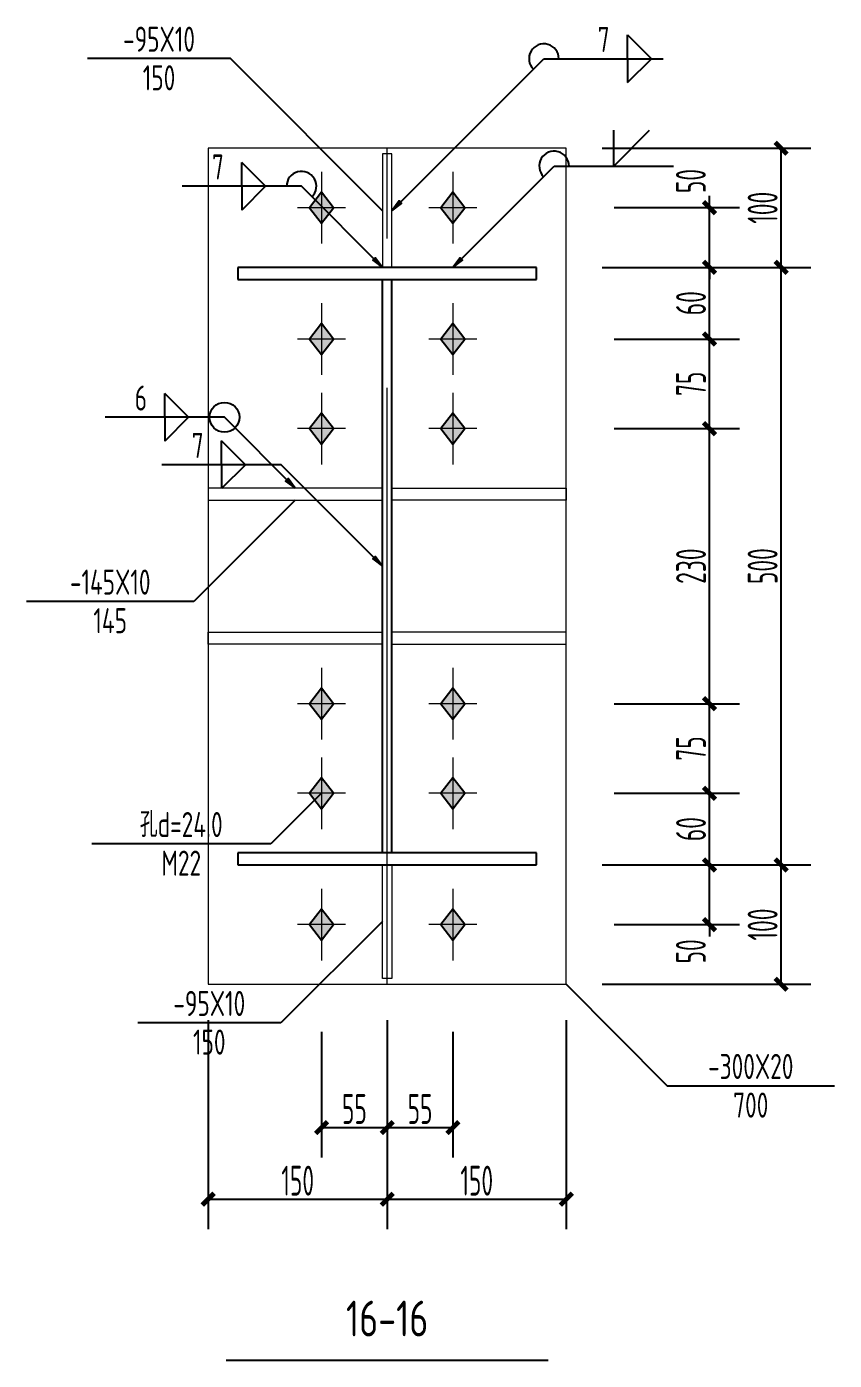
# Model space of a CAD drawing. Extents: x 447413 to 2975780, y -1432727 to 1301644.
# Drawn here: x 2328906 to 2335673, y -1263406 to -1252237 of the extents above; entities that cross this region are included whole.
import ezdxf
from ezdxf.enums import TextEntityAlignment as Align

# ---------------------------------------------------------------- set-up
doc = ezdxf.new("R2010")
doc.units = 0
doc.header["$LTSCALE"] = 1000
doc.header["$MEASUREMENT"] = 0
doc.linetypes.add('线型6', pattern=[8.75, 5, -1.25, 1.25, -1.25])
for name, color, linetype in [('10', 7, 'Continuous'), ('尺寸标注', 253, 'Continuous'), ('焊缝标注', 253, 'Continuous'), ('螺栓孔标注', 253, 'Continuous'), ('钢板标注', 253, 'Continuous')]:
    doc.layers.add(name, color=color, linetype=linetype)
doc.layers.add('20', color=2, linetype='Continuous', lineweight=18)
doc.styles.add('PkpmHz', font='Pkpmeng', dxfattribs={"width": 0.6, "bigfont": 'hztxt'})
doc.dimstyles.new('Pkpm_1.00', dxfattribs={"dimtxt": 250, "dimasz": 100, "dimexe": 250, "dimexo": 0.0625, "dimgap": 30, "dimtad": 1, "dimdec": 0, "dimrnd": 5, "dimzin": 0, "dimdsep": 46, "dimtxsty": 'PkpmHz', "dimblk1": 'ARCHTICK', "dimblk2": 'ARCHTICK', "dimsah": 1, "dimcen": 0.09, "dimadec": 0, "dimazin": 0, "dimtfac": 1, "dimtdec": 0, "dimtmove": 2, "dimatfit": 1, "dimfxl": 0, "dimtolj": 1, "dimtzin": 0, "dimarcsym": 0})

# ---------------------------------------------------------------- blocks, each defined once
blk = doc.blocks.new('_ArchTick')
at = {"color": 0, "linetype": 'ByBlock', "const_width": 0.4}
blk.add_lwpolyline([(-0.5, -0.5), (0.5, 0.5)], dxfattribs=at)
blk = doc.blocks.new('*D785')
at = {"layer": 'Defpoints', "color": 0, "linetype": 'Continuous', "transparency": 16777216}
for p in [(2333427, -1253753), (2334627, -1253753), (2333427, -1254253)]:
    blk.add_point(p, dxfattribs=at)
at = {"layer": '尺寸标注', "color": 0, "linetype": 'Continuous', "lineweight": -2, "transparency": 16777216}
for p, q in [((2334627, -1253753), (2334627, -1253653)), ((2333827, -1253753), (2334877, -1253753)), ((2334627, -1254253), (2334627, -1253753)), ((2333827, -1254253), (2334877, -1254253)), ((2334627, -1254253), (2334627, -1254353))]:
    blk.add_line(p, q, dxfattribs=at)
at = {"layer": '尺寸标注', "color": 0, "linetype": 'Continuous', "lineweight": -2, "transparency": 16777216, "xscale": 100, "yscale": 100, "zscale": 100}
for p, rotation in [((2334627, -1253753), 270), ((2334627, -1254253), 90)]:
    blk.add_blockref('_ArchTick', p, dxfattribs=dict(at, rotation=rotation))
at = {"layer": '尺寸标注', "color": 0, "linetype": 'Continuous', "transparency": 16777216, "insert": (2334471, -1253530), "char_height": 250, "attachment_point": 5, "rotation": 90, "style": 'PkpmHz'}
blk.add_mtext('\\A1;50', dxfattribs=at)
blk = doc.blocks.new('*D786')
at = {"layer": 'Defpoints', "color": 0, "linetype": 'Continuous', "transparency": 16777216}
for p in [(2333427, -1254253), (2334627, -1254253), (2333427, -1254853)]:
    blk.add_point(p, dxfattribs=at)
at = {"layer": '尺寸标注', "color": 0, "linetype": 'Continuous', "lineweight": -2, "transparency": 16777216}
for p, q in [((2333827, -1254253), (2334877, -1254253)), ((2334627, -1254853), (2334627, -1254253)), ((2333827, -1254853), (2334877, -1254853))]:
    blk.add_line(p, q, dxfattribs=at)
at = {"layer": '尺寸标注', "color": 0, "linetype": 'Continuous', "lineweight": -2, "transparency": 16777216, "xscale": 100, "yscale": 100, "zscale": 100}
for p, rotation in [((2334627, -1254253), 90), ((2334627, -1254853), 270)]:
    blk.add_blockref('_ArchTick', p, dxfattribs=dict(at, rotation=rotation))
at = {"layer": '尺寸标注', "color": 0, "linetype": 'Continuous', "transparency": 16777216, "insert": (2334472, -1254553), "char_height": 250, "attachment_point": 5, "rotation": 90, "style": 'PkpmHz'}
blk.add_mtext('\\A1;60', dxfattribs=at)
blk = doc.blocks.new('*D787')
at = {"layer": 'Defpoints', "color": 0, "linetype": 'Continuous', "transparency": 16777216}
for p in [(2333427, -1254853), (2334627, -1254853), (2333427, -1255603)]:
    blk.add_point(p, dxfattribs=at)
at = {"layer": '尺寸标注', "color": 0, "linetype": 'Continuous', "lineweight": -2, "transparency": 16777216}
for p, q in [((2333827, -1254853), (2334877, -1254853)), ((2334627, -1255603), (2334627, -1254853)), ((2333827, -1255603), (2334877, -1255603))]:
    blk.add_line(p, q, dxfattribs=at)
at = {"layer": '尺寸标注', "color": 0, "linetype": 'Continuous', "lineweight": -2, "transparency": 16777216, "xscale": 100, "yscale": 100, "zscale": 100}
for p, rotation in [((2334627, -1254853), 90), ((2334627, -1255603), 270)]:
    blk.add_blockref('_ArchTick', p, dxfattribs=dict(at, rotation=rotation))
at = {"layer": '尺寸标注', "color": 0, "linetype": 'Continuous', "transparency": 16777216, "insert": (2334472, -1255228), "char_height": 250, "attachment_point": 5, "rotation": 90, "style": 'PkpmHz'}
blk.add_mtext('\\A1;75', dxfattribs=at)
blk = doc.blocks.new('*D788')
at = {"layer": 'Defpoints', "color": 0, "linetype": 'Continuous', "transparency": 16777216}
for p in [(2333427, -1259257), (2334627, -1259257), (2333427, -1259757)]:
    blk.add_point(p, dxfattribs=at)
at = {"layer": '尺寸标注', "color": 0, "linetype": 'Continuous', "lineweight": -2, "transparency": 16777216}
for p, q in [((2334627, -1259257), (2334627, -1259157)), ((2333827, -1259257), (2334877, -1259257)), ((2334627, -1259757), (2334627, -1259257)), ((2333827, -1259757), (2334877, -1259757)), ((2334627, -1259757), (2334627, -1259857))]:
    blk.add_line(p, q, dxfattribs=at)
at = {"layer": '尺寸标注', "color": 0, "linetype": 'Continuous', "lineweight": -2, "transparency": 16777216, "xscale": 100, "yscale": 100, "zscale": 100}
for p, rotation in [((2334627, -1259257), 270), ((2334627, -1259757), 90)]:
    blk.add_blockref('_ArchTick', p, dxfattribs=dict(at, rotation=rotation))
at = {"layer": '尺寸标注', "color": 0, "linetype": 'Continuous', "transparency": 16777216, "insert": (2334471, -1259981), "char_height": 250, "attachment_point": 5, "rotation": 90, "style": 'PkpmHz'}
blk.add_mtext('\\A1;50', dxfattribs=at)
blk = doc.blocks.new('*D789')
at = {"layer": 'Defpoints', "color": 0, "linetype": 'Continuous', "transparency": 16777216}
for p in [(2333427, -1258657), (2334627, -1258657), (2333427, -1259257)]:
    blk.add_point(p, dxfattribs=at)
at = {"layer": '尺寸标注', "color": 0, "linetype": 'Continuous', "lineweight": -2, "transparency": 16777216}
for p, q in [((2333827, -1258657), (2334877, -1258657)), ((2334627, -1259257), (2334627, -1258657)), ((2333827, -1259257), (2334877, -1259257))]:
    blk.add_line(p, q, dxfattribs=at)
at = {"layer": '尺寸标注', "color": 0, "linetype": 'Continuous', "lineweight": -2, "transparency": 16777216, "xscale": 100, "yscale": 100, "zscale": 100}
for p, rotation in [((2334627, -1258657), 90), ((2334627, -1259257), 270)]:
    blk.add_blockref('_ArchTick', p, dxfattribs=dict(at, rotation=rotation))
at = {"layer": '尺寸标注', "color": 0, "linetype": 'Continuous', "transparency": 16777216, "insert": (2334472, -1258957), "char_height": 250, "attachment_point": 5, "rotation": 90, "style": 'PkpmHz'}
blk.add_mtext('\\A1;60', dxfattribs=at)
blk = doc.blocks.new('*D790')
at = {"layer": 'Defpoints', "color": 0, "linetype": 'Continuous', "transparency": 16777216}
for p in [(2333427, -1257907), (2334627, -1257907), (2333427, -1258657)]:
    blk.add_point(p, dxfattribs=at)
at = {"layer": '尺寸标注', "color": 0, "linetype": 'Continuous', "lineweight": -2, "transparency": 16777216}
for p, q in [((2333827, -1257907), (2334877, -1257907)), ((2334627, -1258657), (2334627, -1257907)), ((2333827, -1258657), (2334877, -1258657))]:
    blk.add_line(p, q, dxfattribs=at)
at = {"layer": '尺寸标注', "color": 0, "linetype": 'Continuous', "lineweight": -2, "transparency": 16777216, "xscale": 100, "yscale": 100, "zscale": 100}
for p, rotation in [((2334627, -1257907), 90), ((2334627, -1258657), 270)]:
    blk.add_blockref('_ArchTick', p, dxfattribs=dict(at, rotation=rotation))
at = {"layer": '尺寸标注', "color": 0, "linetype": 'Continuous', "transparency": 16777216, "insert": (2334472, -1258282), "char_height": 250, "attachment_point": 5, "rotation": 90, "style": 'PkpmHz'}
blk.add_mtext('\\A1;75', dxfattribs=at)
blk = doc.blocks.new('*D791')
at = {"layer": 'Defpoints', "color": 0, "linetype": 'Continuous', "transparency": 16777216}
for p in [(2333427, -1255603), (2334627, -1255603), (2333427, -1257907)]:
    blk.add_point(p, dxfattribs=at)
at = {"layer": '尺寸标注', "color": 0, "linetype": 'Continuous', "lineweight": -2, "transparency": 16777216}
for p, q in [((2333827, -1255603), (2334877, -1255603)), ((2334627, -1257907), (2334627, -1255603)), ((2333827, -1257907), (2334877, -1257907))]:
    blk.add_line(p, q, dxfattribs=at)
at = {"layer": '尺寸标注', "color": 0, "linetype": 'Continuous', "lineweight": -2, "transparency": 16777216, "xscale": 100, "yscale": 100, "zscale": 100}
for p, rotation in [((2334627, -1255603), 90), ((2334627, -1257907), 270)]:
    blk.add_blockref('_ArchTick', p, dxfattribs=dict(at, rotation=rotation))
at = {"layer": '尺寸标注', "color": 0, "linetype": 'Continuous', "transparency": 16777216, "insert": (2334472, -1256755), "char_height": 250, "attachment_point": 5, "rotation": 90, "style": 'PkpmHz'}
blk.add_mtext('\\A1;230', dxfattribs=at)
blk = doc.blocks.new('*D792')
at = {"layer": 'Defpoints', "color": 0, "linetype": 'Continuous', "transparency": 16777216}
for p in [(2331377, -1260256), (2331927, -1260256), (2331927, -1261456)]:
    blk.add_point(p, dxfattribs=at)
at = {"layer": '尺寸标注', "color": 0, "linetype": 'Continuous', "lineweight": -2, "transparency": 16777216}
for p, q in [((2331377, -1260656), (2331377, -1261706)), ((2331927, -1260656), (2331927, -1261706)), ((2331377, -1261456), (2331927, -1261456))]:
    blk.add_line(p, q, dxfattribs=at)
at = {"layer": '尺寸标注', "color": 0, "linetype": 'Continuous', "lineweight": -2, "transparency": 16777216, "xscale": 100, "yscale": 100, "zscale": 100, "rotation": 180}
blk.add_blockref('_ArchTick', (2331377, -1261456), dxfattribs=at)
at = {"layer": '尺寸标注', "color": 0, "linetype": 'Continuous', "lineweight": -2, "transparency": 16777216, "xscale": 100, "yscale": 100, "zscale": 100}
blk.add_blockref('_ArchTick', (2331927, -1261456), dxfattribs=at)
at = {"layer": '尺寸标注', "color": 0, "linetype": 'Continuous', "transparency": 16777216, "insert": (2331652, -1261301), "char_height": 250, "attachment_point": 5, "style": 'PkpmHz'}
blk.add_mtext('\\A1;55', dxfattribs=at)
blk = doc.blocks.new('*D793')
at = {"layer": 'Defpoints', "color": 0, "linetype": 'Continuous', "transparency": 16777216}
for p in [(2331927, -1260256), (2332477, -1260256), (2332477, -1261456)]:
    blk.add_point(p, dxfattribs=at)
at = {"layer": '尺寸标注', "color": 0, "linetype": 'Continuous', "lineweight": -2, "transparency": 16777216}
for p, q in [((2331927, -1260656), (2331927, -1261706)), ((2332477, -1260656), (2332477, -1261706)), ((2331927, -1261456), (2332477, -1261456))]:
    blk.add_line(p, q, dxfattribs=at)
at = {"layer": '尺寸标注', "color": 0, "linetype": 'Continuous', "lineweight": -2, "transparency": 16777216, "xscale": 100, "yscale": 100, "zscale": 100, "rotation": 180}
blk.add_blockref('_ArchTick', (2331927, -1261456), dxfattribs=at)
at = {"layer": '尺寸标注', "color": 0, "linetype": 'Continuous', "lineweight": -2, "transparency": 16777216, "xscale": 100, "yscale": 100, "zscale": 100}
blk.add_blockref('_ArchTick', (2332477, -1261456), dxfattribs=at)
at = {"layer": '尺寸标注', "color": 0, "linetype": 'Continuous', "transparency": 16777216, "insert": (2332202, -1261301), "char_height": 250, "attachment_point": 5, "style": 'PkpmHz'}
blk.add_mtext('\\A1;55', dxfattribs=at)
blk = doc.blocks.new('*D794')
at = {"layer": 'Defpoints', "color": 0, "linetype": 'Continuous', "transparency": 16777216}
for p in [(2330427, -1260256), (2331927, -1260256), (2331927, -1262056)]:
    blk.add_point(p, dxfattribs=at)
at = {"layer": '尺寸标注', "color": 0, "linetype": 'Continuous', "lineweight": -2, "transparency": 16777216}
for p, q in [((2330427, -1260556), (2330427, -1262306)), ((2331927, -1260556), (2331927, -1262306)), ((2330427, -1262056), (2331927, -1262056))]:
    blk.add_line(p, q, dxfattribs=at)
at = {"layer": '尺寸标注', "color": 0, "linetype": 'Continuous', "lineweight": -2, "transparency": 16777216, "xscale": 100, "yscale": 100, "zscale": 100, "rotation": 180}
blk.add_blockref('_ArchTick', (2330427, -1262056), dxfattribs=at)
at = {"layer": '尺寸标注', "color": 0, "linetype": 'Continuous', "lineweight": -2, "transparency": 16777216, "xscale": 100, "yscale": 100, "zscale": 100}
blk.add_blockref('_ArchTick', (2331927, -1262056), dxfattribs=at)
at = {"layer": '尺寸标注', "color": 0, "linetype": 'Continuous', "transparency": 16777216, "insert": (2331177, -1261901), "char_height": 250, "attachment_point": 5, "style": 'PkpmHz'}
blk.add_mtext('\\A1;150', dxfattribs=at)
blk = doc.blocks.new('*D795')
at = {"layer": 'Defpoints', "color": 0, "linetype": 'Continuous', "transparency": 16777216}
for p in [(2331927, -1260256), (2333427, -1260256), (2333427, -1262056)]:
    blk.add_point(p, dxfattribs=at)
at = {"layer": '尺寸标注', "color": 0, "linetype": 'Continuous', "lineweight": -2, "transparency": 16777216}
for p, q in [((2331927, -1260556), (2331927, -1262306)), ((2333427, -1260556), (2333427, -1262306)), ((2331927, -1262056), (2333427, -1262056))]:
    blk.add_line(p, q, dxfattribs=at)
at = {"layer": '尺寸标注', "color": 0, "linetype": 'Continuous', "lineweight": -2, "transparency": 16777216, "xscale": 100, "yscale": 100, "zscale": 100, "rotation": 180}
blk.add_blockref('_ArchTick', (2331927, -1262056), dxfattribs=at)
at = {"layer": '尺寸标注', "color": 0, "linetype": 'Continuous', "lineweight": -2, "transparency": 16777216, "xscale": 100, "yscale": 100, "zscale": 100}
blk.add_blockref('_ArchTick', (2333427, -1262056), dxfattribs=at)
at = {"layer": '尺寸标注', "color": 0, "linetype": 'Continuous', "transparency": 16777216, "insert": (2332677, -1261901), "char_height": 250, "attachment_point": 5, "style": 'PkpmHz'}
blk.add_mtext('\\A1;150', dxfattribs=at)
blk = doc.blocks.new('*D796')
at = {"layer": 'Defpoints', "color": 0, "linetype": 'Continuous', "transparency": 16777216}
for p in [(2333427, -1259257), (2335227, -1259257), (2333427, -1260256)]:
    blk.add_point(p, dxfattribs=at)
at = {"layer": '尺寸标注', "color": 0, "linetype": 'Continuous', "lineweight": -2, "transparency": 16777216}
for p, q in [((2333727, -1259257), (2335477, -1259257)), ((2335227, -1260256), (2335227, -1259257)), ((2333727, -1260256), (2335477, -1260256))]:
    blk.add_line(p, q, dxfattribs=at)
at = {"layer": '尺寸标注', "color": 0, "linetype": 'Continuous', "lineweight": -2, "transparency": 16777216, "xscale": 100, "yscale": 100, "zscale": 100}
for p, rotation in [((2335227, -1259257), 90), ((2335227, -1260256), 270)]:
    blk.add_blockref('_ArchTick', p, dxfattribs=dict(at, rotation=rotation))
at = {"layer": '尺寸标注', "color": 0, "linetype": 'Continuous', "transparency": 16777216, "insert": (2335072, -1259756), "char_height": 250, "attachment_point": 5, "rotation": 90, "style": 'PkpmHz'}
blk.add_mtext('\\A1;100', dxfattribs=at)
blk = doc.blocks.new('*D797')
at = {"layer": 'Defpoints', "color": 0, "linetype": 'Continuous', "transparency": 16777216}
for p in [(2333427, -1254253), (2335227, -1254253), (2333427, -1259257)]:
    blk.add_point(p, dxfattribs=at)
at = {"layer": '尺寸标注', "color": 0, "linetype": 'Continuous', "lineweight": -2, "transparency": 16777216}
for p, q in [((2333727, -1254253), (2335477, -1254253)), ((2335227, -1259257), (2335227, -1254253)), ((2333727, -1259257), (2335477, -1259257))]:
    blk.add_line(p, q, dxfattribs=at)
at = {"layer": '尺寸标注', "color": 0, "linetype": 'Continuous', "lineweight": -2, "transparency": 16777216, "xscale": 100, "yscale": 100, "zscale": 100}
for p, rotation in [((2335227, -1254253), 90), ((2335227, -1259257), 270)]:
    blk.add_blockref('_ArchTick', p, dxfattribs=dict(at, rotation=rotation))
at = {"layer": '尺寸标注', "color": 0, "linetype": 'Continuous', "transparency": 16777216, "insert": (2335072, -1256755), "char_height": 250, "attachment_point": 5, "rotation": 90, "style": 'PkpmHz'}
blk.add_mtext('\\A1;500', dxfattribs=at)
blk = doc.blocks.new('*D798')
at = {"layer": 'Defpoints', "color": 0, "linetype": 'Continuous', "transparency": 16777216}
for p in [(2333427, -1253255), (2335227, -1253255), (2333427, -1254253)]:
    blk.add_point(p, dxfattribs=at)
at = {"layer": '尺寸标注', "color": 0, "linetype": 'Continuous', "lineweight": -2, "transparency": 16777216}
for p, q in [((2333727, -1253255), (2335477, -1253255)), ((2335227, -1254253), (2335227, -1253255)), ((2333727, -1254253), (2335477, -1254253))]:
    blk.add_line(p, q, dxfattribs=at)
at = {"layer": '尺寸标注', "color": 0, "linetype": 'Continuous', "lineweight": -2, "transparency": 16777216, "xscale": 100, "yscale": 100, "zscale": 100}
for p, rotation in [((2335227, -1253255), 90), ((2335227, -1254253), 270)]:
    blk.add_blockref('_ArchTick', p, dxfattribs=dict(at, rotation=rotation))
at = {"layer": '尺寸标注', "color": 0, "linetype": 'Continuous', "transparency": 16777216, "insert": (2335072, -1253754), "char_height": 250, "attachment_point": 5, "rotation": 90, "style": 'PkpmHz'}
blk.add_mtext('\\A1;100', dxfattribs=at)

msp = doc.modelspace()

# ---------------------------------------------------------------- hatches: boundary and pattern name
at = {"layer": '10'}
for points in [[(2331376.5, -1253623.3), (2331276.5, -1253753.3), (2331376.5, -1253883.3), (2331476.5, -1253753.3)], [(2332476.5, -1253623.3), (2332376.5, -1253753.3), (2332476.5, -1253883.3), (2332576.5, -1253753.3)], [(2331376.5, -1254723.3), (2331276.5, -1254853.3), (2331376.5, -1254983.3), (2331476.5, -1254853.3)], [(2332476.5, -1254723.3), (2332376.5, -1254853.3), (2332476.5, -1254983.3), (2332576.5, -1254853.3)], [(2331376.5, -1255473.3), (2331276.5, -1255603.3), (2331376.5, -1255733.3), (2331476.5, -1255603.3)], [(2332476.5, -1255473.3), (2332376.5, -1255603.3), (2332476.5, -1255733.3), (2332576.5, -1255603.3)], [(2331376.5, -1257777), (2331276.5, -1257907), (2331376.5, -1258037), (2331476.5, -1257907)], [(2332476.5, -1257777), (2332376.5, -1257907), (2332476.5, -1258037), (2332576.5, -1257907)], [(2331376.5, -1258527), (2331276.5, -1258657), (2331376.5, -1258787), (2331476.5, -1258657)], [(2332476.5, -1258527), (2332376.5, -1258657), (2332476.5, -1258787), (2332576.5, -1258657)], [(2331376.5, -1259627), (2331276.5, -1259757), (2331376.5, -1259887), (2331476.5, -1259757)], [(2332476.5, -1259627), (2332376.5, -1259757), (2332476.5, -1259887), (2332576.5, -1259757)]]:
    msp.add_hatch(color=1, dxfattribs=at).paths.add_polyline_path(points)
at = {"layer": '焊缝标注'}
for points in [[(2331966.5, -1253778.3), (2332047.9, -1253718.2), (2332026.7, -1253697)], [(2331886.5, -1254253.3), (2331826.5, -1254171.9), (2331805.3, -1254193.1)], [(2332476.5, -1254253.3), (2332557.9, -1254193.2), (2332536.7, -1254172)], [(2331156.5, -1256103.3), (2331096.5, -1256021.9), (2331075.3, -1256043.1)], [(2331886.5, -1256755.1), (2331826.5, -1256673.7), (2331805.3, -1256694.9)]]:
    msp.add_hatch(color=256, dxfattribs=at).paths.add_polyline_path(points)

# ---------------------------------------------------------------- linework, layer by layer
at = {"layer": '10', "linetype": '线型6', "lineweight": 18}
msp.add_line((2331926.5, -1260260.5), (2331926.5, -1253249.7), dxfattribs=at)
at = {"layer": '10', "color": 9, "lineweight": 18}
for p, q in [((2331376.5, -1253453.3), (2331376.5, -1254053.3)), ((2332476.5, -1253453.3), (2332476.5, -1254053.3)), ((2331576.5, -1253753.3), (2331176.5, -1253753.3)), ((2332676.5, -1253753.3), (2332276.5, -1253753.3)), ((2331376.5, -1254553.3), (2331376.5, -1255153.3)), ((2332476.5, -1254553.3), (2332476.5, -1255153.3)), ((2331576.5, -1254853.3), (2331176.5, -1254853.3)), ((2332676.5, -1254853.3), (2332276.5, -1254853.3)), ((2331376.5, -1255303.3), (2331376.5, -1255903.3)), ((2332476.5, -1255303.3), (2332476.5, -1255903.3)), ((2331576.5, -1255603.3), (2331176.5, -1255603.3)), ((2332676.5, -1255603.3), (2332276.5, -1255603.3)), ((2331376.5, -1257607), (2331376.5, -1258207)), ((2332476.5, -1257607), (2332476.5, -1258207)), ((2331576.5, -1257907), (2331176.5, -1257907)), ((2332676.5, -1257907), (2332276.5, -1257907)), ((2331376.5, -1258357), (2331376.5, -1258957)), ((2332476.5, -1258357), (2332476.5, -1258957)), ((2331576.5, -1258657), (2331176.5, -1258657)), ((2332676.5, -1258657), (2332276.5, -1258657)), ((2331376.5, -1259457), (2331376.5, -1260057)), ((2332476.5, -1259457), (2332476.5, -1260057)), ((2331576.5, -1259757), (2331176.5, -1259757)), ((2332676.5, -1259757), (2332276.5, -1259757))]:
    msp.add_line(p, q, dxfattribs=at)
at = {"layer": '10', "color": 3}
for p, q in [((2333176.5, -1254253.3), (2330676.5, -1254253.3)), ((2330676.5, -1254253.3), (2330676.5, -1254353.3)), ((2333176.5, -1254353.3), (2333176.5, -1254253.3)), ((2330676.5, -1254353.3), (2333176.5, -1254353.3)), ((2331886.5, -1259157), (2331886.5, -1254353.3)), ((2331966.5, -1259157), (2331966.5, -1254353.3)), ((2333176.5, -1259157), (2330676.5, -1259157)), ((2330676.5, -1259157), (2330676.5, -1259257)), ((2333176.5, -1259257), (2333176.5, -1259157)), ((2330676.5, -1259257), (2333176.5, -1259257))]:
    msp.add_line(p, q, dxfattribs=at)
at = {"layer": '10'}
msp.add_line((2330576.5, -1263405.5), (2333276.5, -1263405.5), dxfattribs=at)
at = {"layer": '10', "color": 1, "linetype": 'Continuous'}
for points in [[(2331376.5, -1253623.3), (2331276.5, -1253753.3), (2331376.5, -1253883.3), (2331476.5, -1253753.3)], [(2332476.5, -1253623.3), (2332376.5, -1253753.3), (2332476.5, -1253883.3), (2332576.5, -1253753.3)], [(2331376.5, -1254723.3), (2331276.5, -1254853.3), (2331376.5, -1254983.3), (2331476.5, -1254853.3)], [(2332476.5, -1254723.3), (2332376.5, -1254853.3), (2332476.5, -1254983.3), (2332576.5, -1254853.3)], [(2331376.5, -1255473.3), (2331276.5, -1255603.3), (2331376.5, -1255733.3), (2331476.5, -1255603.3)], [(2332476.5, -1255473.3), (2332376.5, -1255603.3), (2332476.5, -1255733.3), (2332576.5, -1255603.3)], [(2331376.5, -1257777), (2331276.5, -1257907), (2331376.5, -1258037), (2331476.5, -1257907)], [(2332476.5, -1257777), (2332376.5, -1257907), (2332476.5, -1258037), (2332576.5, -1257907)], [(2331376.5, -1258527), (2331276.5, -1258657), (2331376.5, -1258787), (2331476.5, -1258657)], [(2332476.5, -1258527), (2332376.5, -1258657), (2332476.5, -1258787), (2332576.5, -1258657)], [(2331376.5, -1259627), (2331276.5, -1259757), (2331376.5, -1259887), (2331476.5, -1259757)], [(2332476.5, -1259627), (2332376.5, -1259757), (2332476.5, -1259887), (2332576.5, -1259757)]]:
    msp.add_lwpolyline(points, close=True, dxfattribs=at)
at = {"layer": '20'}
for p, q in [((2333426.5, -1253254.7), (2330426.5, -1253254.7)), ((2330426.5, -1253254.7), (2330426.5, -1260255.5)), ((2333426.5, -1260255.5), (2333426.5, -1253254.7)), ((2331966.5, -1253303.3), (2331886.5, -1253303.3)), ((2331886.5, -1253303.3), (2331886.5, -1254253.3)), ((2331966.5, -1254253.3), (2331966.5, -1253303.3)), ((2331886.5, -1254253.3), (2331966.5, -1254253.3)), ((2331886.5, -1256103.3), (2330426.5, -1256103.3)), ((2330426.5, -1256103.3), (2330426.5, -1256203.3)), ((2331886.5, -1256203.3), (2331886.5, -1256103.3)), ((2331966.5, -1256103.3), (2333426.5, -1256103.3)), ((2331966.5, -1256203.3), (2331966.5, -1256103.3)), ((2333426.5, -1256103.3), (2333426.5, -1256203.3)), ((2330426.5, -1256203.3), (2331886.5, -1256203.3)), ((2333426.5, -1256203.3), (2331966.5, -1256203.3)), ((2330426.5, -1257407), (2330426.5, -1257307)), ((2330426.5, -1257307), (2331886.5, -1257307)), ((2331886.5, -1257307), (2331886.5, -1257407)), ((2333426.5, -1257307), (2331966.5, -1257307)), ((2331966.5, -1257307), (2331966.5, -1257407)), ((2333426.5, -1257407), (2333426.5, -1257307)), ((2331886.5, -1257407), (2330426.5, -1257407)), ((2331966.5, -1257407), (2333426.5, -1257407)), ((2331886.5, -1259257), (2331966.5, -1259257)), ((2331886.5, -1260207), (2331886.5, -1259257)), ((2331966.5, -1259257), (2331966.5, -1260207)), ((2331966.5, -1260207), (2331886.5, -1260207)), ((2330426.5, -1260255.5), (2333426.5, -1260255.5))]:
    msp.add_line(p, q, dxfattribs=at)
at = {"layer": '焊缝标注'}
for p, q in [((2333939.8, -1252306), (2334139.8, -1252506)), ((2333939.8, -1252506), (2333939.8, -1252306)), ((2331966.5, -1253778.3), (2333239.8, -1252506)), ((2333239.8, -1252506), (2334239.8, -1252506)), ((2333939.8, -1252706), (2334139.8, -1252506)), ((2333939.8, -1252506), (2333939.8, -1252706)), ((2333825.4, -1253405.1), (2333825.4, -1253105.1)), ((2333825.4, -1253405.1), (2334125.4, -1253105.1)), ((2330908.5, -1253573.6), (2330708.5, -1253373.6)), ((2330708.5, -1253573.6), (2330708.5, -1253373.6)), ((2332476.5, -1254253.3), (2333325.4, -1253405.1)), ((2333325.4, -1253405.1), (2334325.4, -1253405.1)), ((2331208.5, -1253573.6), (2330208.5, -1253573.6)), ((2330908.5, -1253573.6), (2330708.5, -1253773.6)), ((2330708.5, -1253573.6), (2330708.5, -1253773.6)), ((2331886.5, -1254253.3), (2331208.5, -1253573.6)), ((2330263.3, -1255508.6), (2330063.3, -1255308.6)), ((2330063.3, -1255508.6), (2330063.3, -1255308.6)), ((2330563.3, -1255508.6), (2329563.3, -1255508.6)), ((2330263.3, -1255508.6), (2330063.3, -1255708.6)), ((2330063.3, -1255508.6), (2330063.3, -1255708.6)), ((2331156.5, -1256103.3), (2330563.3, -1255508.6)), ((2330739, -1255905.6), (2330539, -1255705.6)), ((2330539, -1255905.6), (2330539, -1255705.6)), ((2331039, -1255905.6), (2330039, -1255905.6)), ((2330739, -1255905.6), (2330539, -1256105.6)), ((2330539, -1255905.6), (2330539, -1256105.6)), ((2331886.5, -1256755.1), (2331039, -1255905.6))]:
    msp.add_line(p, q, dxfattribs=at)
at = {"layer": '焊缝标注', "linetype": 'Continuous'}
for points in [[(2331966.5, -1253778.3), (2332047.9, -1253718.2), (2332026.7, -1253697)], [(2331886.5, -1254253.3), (2331826.5, -1254171.9), (2331805.3, -1254193.1)], [(2332476.5, -1254253.3), (2332557.9, -1254193.2), (2332536.7, -1254172)], [(2331156.5, -1256103.3), (2331096.5, -1256021.9), (2331075.3, -1256043.1)], [(2331886.5, -1256755.1), (2331826.5, -1256673.7), (2331805.3, -1256694.9)]]:
    msp.add_lwpolyline(points, close=True, dxfattribs=at)
at = {"layer": '焊缝标注'}
msp.add_circle((2330563.3, -1255508.6), 125, dxfattribs=at)
for centre, start, end in [((2333239.8, -1252506), 0, 224.97719), ((2333325.4, -1253405.1), 0, 224.97719), ((2331208.5, -1253573.6), 314.93158, 180)]:
    msp.add_arc(centre, 125, start, end, dxfattribs=at)
at = {"layer": '螺栓孔标注'}
for p, q in [((2331376.5, -1258657), (2330951.4, -1259080.4)), ((2330951.4, -1259080.4), (2329451.4, -1259080.4))]:
    msp.add_line(p, q, dxfattribs=at)
at = {"layer": '螺栓孔标注', "const_width": 0.1}
msp.add_lwpolyline([(2331376.6, -1258657, 1), (2331376.5, -1258657, 1)], format="xyb", close=True, dxfattribs=at)
at = {"layer": '钢板标注'}
for p, q in [((2330615.3, -1252504), (2329415.3, -1252504)), ((2331886.5, -1253778.3), (2330615.3, -1252504)), ((2331156.5, -1256203.3), (2330306.3, -1257050.1)), ((2330306.3, -1257050.1), (2328906.3, -1257050.1)), ((2331886.5, -1259732), (2331036.3, -1260578.8)), ((2333426.5, -1260255.5), (2334272.7, -1261106.4)), ((2331036.3, -1260578.8), (2329836.3, -1260578.8)), ((2334272.7, -1261106.4), (2335672.7, -1261106.4))]:
    msp.add_line(p, q, dxfattribs=at)
at = {"layer": '钢板标注', "const_width": 0.1}
for points in [[(2331886.6, -1253778.3, 1), (2331886.5, -1253778.3, 1)], [(2331156.6, -1256203.3, 1), (2331156.5, -1256203.3, 1)], [(2331886.6, -1259732, 1), (2331886.5, -1259732, 1)], [(2333426.6, -1260255.5, 1), (2333426.5, -1260255.5, 1)]]:
    msp.add_lwpolyline(points, format="xyb", close=True, dxfattribs=at)

# ---------------------------------------------------------------- texts
at = {"layer": '10', "style": 'PkpmHz', "width": 0.77}
msp.add_text('16-16', height=300, dxfattribs=at).set_placement((2331926.5, -1263055.5), align=Align.MIDDLE_CENTER)
at = {"layer": '焊缝标注', "style": 'PkpmHz', "width": 0.71}
for s, p in [('7', (2333739.8, -1252449.4)), ('7', (2330508.5, -1253517)), ('6', (2329863.3, -1255452)), ('7', (2330339, -1255849))]:
    msp.add_text(s, height=210, dxfattribs=at).set_placement(p, align=Align.CENTER)
at = {"layer": '螺栓孔标注', "style": 'PkpmHz', "width": 0.71}
msp.add_text('孔d=24.0', height=210, dxfattribs=at).set_placement((2330201.4, -1259023.8), align=Align.CENTER)
msp.add_text('M22', height=210, dxfattribs=at).set_placement((2330201.4, -1259137), align=Align.TOP_CENTER)
at = {"layer": '钢板标注', "style": 'PkpmHz', "width": 0.71}
for s, p in [('-95X10', (2330015.3, -1252447.3)), ('-145X10', (2329606.3, -1256993.5)), ('-95X10', (2330436.3, -1260522.2)), ('-300X20', (2334972.7, -1261049.8))]:
    msp.add_text(s, height=210, dxfattribs=at).set_placement(p, align=Align.CENTER)
for s, p in [('150', (2330015.3, -1252560.6)), ('145', (2329606.3, -1257106.7)), ('150', (2330436.3, -1260635.5)), ('700', (2334972.7, -1261163))]:
    msp.add_text(s, height=210, dxfattribs=at).set_placement(p, align=Align.TOP_CENTER)

# ---------------------------------------------------------------- dimensions: what is measured, and where the dimension line sits
at = {"layer": '尺寸标注', "linetype": 'Continuous'}
for base, p1, p2, text, override, picture, middle in [((2335226.5, -1253254.7), (2333426.5, -1254253.3), (2333426.5, -1253254.7), '100', {"dimexo": 300, "dimtih": 0, "dimtoh": 0}, '*D798', (2335071.5, -1253754)), ((2334626.5, -1254253.3), (2333426.5, -1254853.3), (2333426.5, -1254253.3), '60', {"dimexo": 400, "dimtih": 0, "dimtoh": 0}, '*D786', (2334471.5, -1254553.3)), ((2335226.5, -1254253.3), (2333426.5, -1259257), (2333426.5, -1254253.3), '500', {"dimexo": 300, "dimtih": 0, "dimtoh": 0}, '*D797', (2335071.5, -1256755.1)), ((2334626.5, -1254853.3), (2333426.5, -1255603.3), (2333426.5, -1254853.3), '75', {"dimexo": 400, "dimtih": 0, "dimtoh": 0}, '*D787', (2334471.5, -1255228.3)), ((2334626.5, -1255603.3), (2333426.5, -1257907), (2333426.5, -1255603.3), '230', {"dimexo": 400, "dimtih": 0, "dimtoh": 0}, '*D791', (2334471.5, -1256755.1)), ((2334626.5, -1257907), (2333426.5, -1258657), (2333426.5, -1257907), '75', {"dimexo": 400, "dimtih": 0, "dimtoh": 0}, '*D790', (2334471.5, -1258282)), ((2334626.5, -1258657), (2333426.5, -1259257), (2333426.5, -1258657), '60', {"dimexo": 400, "dimtih": 0, "dimtoh": 0}, '*D789', (2334471.5, -1258957)), ((2335226.5, -1259257), (2333426.5, -1260255.5), (2333426.5, -1259257), '100', {"dimexo": 300, "dimtih": 0, "dimtoh": 0}, '*D796', (2335071.5, -1259756.3))]:
    dim = msp.add_linear_dim(base=base, p1=p1, p2=p2, angle=90, text=text, dimstyle='Pkpm_1.00', override=override, dxfattribs=at)
    dim.commit()
    dim.dimension.update_dxf_attribs({"geometry": picture, "text_midpoint": middle})
for base, p1, p2, picture, middle in [((2334626.5, -1253753.3), (2333426.5, -1254253.3), (2333426.5, -1253753.3), '*D785', (2334471.3, -1253529.6)), ((2334626.5, -1259257), (2333426.5, -1259757), (2333426.5, -1259257), '*D788', (2334471.3, -1259980.6))]:
    dim = msp.add_linear_dim(base=base, p1=p1, p2=p2, angle=90, text='50', dimstyle='Pkpm_1.00', override={"dimexo": 400, "dimtih": 0, "dimtoh": 0}, dxfattribs=at)
    dim.commit()
    dim.dimension.update_dxf_attribs({"geometry": picture, "text_midpoint": middle, "dimtype": 128})
for base, p1, p2, text, override, picture, middle in [((2331926.5, -1262055.5), (2330426.5, -1260255.5), (2331926.5, -1260255.5), '150', {"dimexo": 300, "dimtih": 0, "dimtoh": 0}, '*D794', (2331176.5, -1261900.5)), ((2331926.5, -1261455.5), (2331376.5, -1260255.5), (2331926.5, -1260255.5), '55', {"dimexo": 400, "dimtih": 0, "dimtoh": 0}, '*D792', (2331651.5, -1261300.5)), ((2332476.5, -1261455.5), (2331926.5, -1260255.5), (2332476.5, -1260255.5), '55', {"dimexo": 400, "dimtih": 0, "dimtoh": 0}, '*D793', (2332201.5, -1261300.5)), ((2333426.5, -1262055.5), (2331926.5, -1260255.5), (2333426.5, -1260255.5), '150', {"dimexo": 300, "dimtih": 0, "dimtoh": 0}, '*D795', (2332676.5, -1261900.5))]:
    dim = msp.add_linear_dim(base=base, p1=p1, p2=p2, text=text, dimstyle='Pkpm_1.00', override=override, dxfattribs=at)
    dim.commit()
    dim.dimension.update_dxf_attribs({"geometry": picture, "text_midpoint": middle})

doc.saveas('drawing.dxf')
